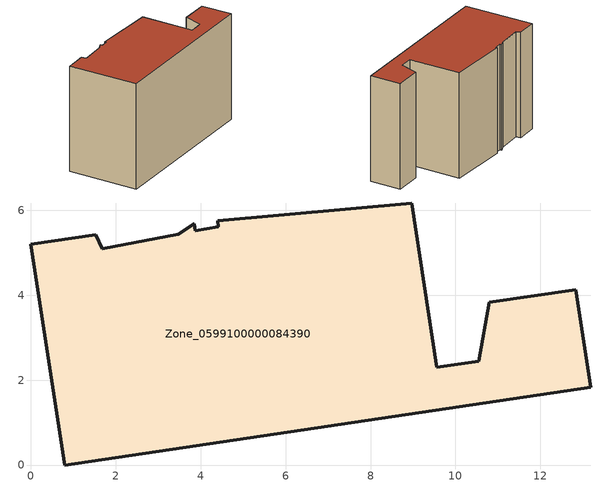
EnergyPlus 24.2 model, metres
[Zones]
Zone_0599100000084390
 floor ground (C_G): 3.87,5.51 4.42,5.62 4.4,5.75 8.97,6.17 9.56,2.3 10.55,2.45 10.8,3.83 12.83,4.13 13.18,1.83 0.79,0 0,5.2 1.52,5.43 1.68,5.1 3.47,5.44 3.85,5.68 z0
 wall outside (C_F): 13.18,1.83 12.83,4.13 10.8,3.83 10.55,2.45 9.56,2.3 8.97,6.17 4.4,5.75 4.42,5.62 3.87,5.51 3.85,5.68 3.47,5.44 1.68,5.1 1.52,5.43 0,5.2 0.79,0 13.18,1.83 z0:7.98
 roof outside (C_R): 4.42,5.62 3.87,5.51 3.85,5.68 3.47,5.44 1.68,5.1 1.52,5.43 0,5.2 0.79,0 13.18,1.83 12.83,4.13 10.8,3.83 10.55,2.45 9.56,2.3 8.97,6.17 4.4,5.75 z7.98
[BUILDING]
Pand.0599100000084390: North Axis=0; Terrain=City; Loads Convergence Tolerance Value=0.04; Temperature Convergence Tolerance Value=0.4; Solar Distribution=FullExterior; Maximum Number of Warmup Days=25; Minimum Number of Warmup Days=1
[Site:Location]
Rotterdam.The.Hague.AP_ZH_NLD Design_Conditions: Latitude=51.96; Longitude=4.45; Time Zone=1; Elevation=-4.5
[SITE:GROUNDTEMPERATURE:BUILDINGSURFACE]
18, 18, 18, 18, 18, 18, 18, 18, 18, 18, 18, 18
[MATERIAL] Thermal Absorptance=0.9; Solar Absorptance=0.7; Visible Absorptance=0.7
Name | Roughness | Thickness | Conductivity | Density | Specific Heat
G.TC.1975-1991 | MediumSmooth | 0.15 | 0.288461 | 540 | 1210
F.TC.1975-1991 | Rough | 0.3 | 0.230769 | 1920 | 840
R.TC.1975-1991 | MediumRough | 0.2 | 0.153846 | 1500 | 1000
[CONSTRUCTION]
C_G: G.TC.1975-1991
C_F: F.TC.1975-1991
C_R: R.TC.1975-1991
[ZONE]
Zone_0599100000084390: Type=1; Multiplier=1; Ceiling Height=Autocalculate; Volume=Autocalculate; Floor Area=autocalculate; Part of Total Floor Area=Yes
[ZONEINFILTRATION:DESIGNFLOWRATE]
Infil_Zone_0599100000084390: Zone or ZoneList or Space or SpaceList=Zone_0599100000084390; Schedule=AlwaysOn; Design Flow Rate Calculation Method=Flow/Area; Flow Rate per Floor Area=0.003; Constant Term Coefficient=1; Temperature Term Coefficient=0; Velocity Term Coefficient=0; Velocity Squared Term Coefficient=0
[HVACTEMPLATE:ZONE:IDEALLOADSAIRSYSTEM]
Zone_0599100000084390: Maximum Heating Supply Air Temperature=50; Minimum Cooling Supply Air Temperature=13; Maximum Heating Supply Air Humidity Ratio=0.0156; Minimum Cooling Supply Air Humidity Ratio=0.0077; Heating Limit=NoLimit; Cooling Limit=NoLimit; Dehumidification Control Type=ConstantSensibleHeatRatio; Cooling Sensible Heat Ratio=0.7; Dehumidification Setpoint=60; Humidification Control Type=None; Humidification Setpoint=30; Outdoor Air Method=None; Outdoor Air Flow Rate per Person=0.00944; Outdoor Air Flow Rate per Zone Floor Area=0; Outdoor Air Flow Rate per Zone=0; Demand Controlled Ventilation Type=None; Outdoor Air Economizer Type=NoEconomizer; Heat Recovery Type=None; Sensible Heat Recovery Effectiveness=0.7; Latent Heat Recovery Effectiveness=0.65
[ZONECONTROL:THERMOSTAT]
ThermostatControl_Zone_0599100000084390: Zone or ZoneList=Zone_0599100000084390; Control Type Schedule=DualSetpointControlType; Control 1=Thermostat_Zone_0599100000084390; Temperature Difference Between Cutout And Setpoint=0
[THERMOSTATSETPOINT:DUALSETPOINT]
Thermostat_Zone_0599100000084390: Heating Setpoint Temperature Schedule=HeatingSetpoint_Zone_0599100000084390; Cooling Setpoint Temperature Schedule=CoolingSetpoint_Zone_0599100000084390
[SCHEDULE:COMPACT]
HeatingSetpoint_Zone_0599100000084390: Through: 12/31, For: AllDays, Until: 24:00, 21
CoolingSetpoint_Zone_0599100000084390: Through: 12/31, For: AllDays, Until: 24:00, 24
DualSetpointControlType: Through: 12/31, For: AllDays, Until: 24:00, 4
AlwaysOn: Through: 12/31, For: AllDays, Until: 24:00, 1
